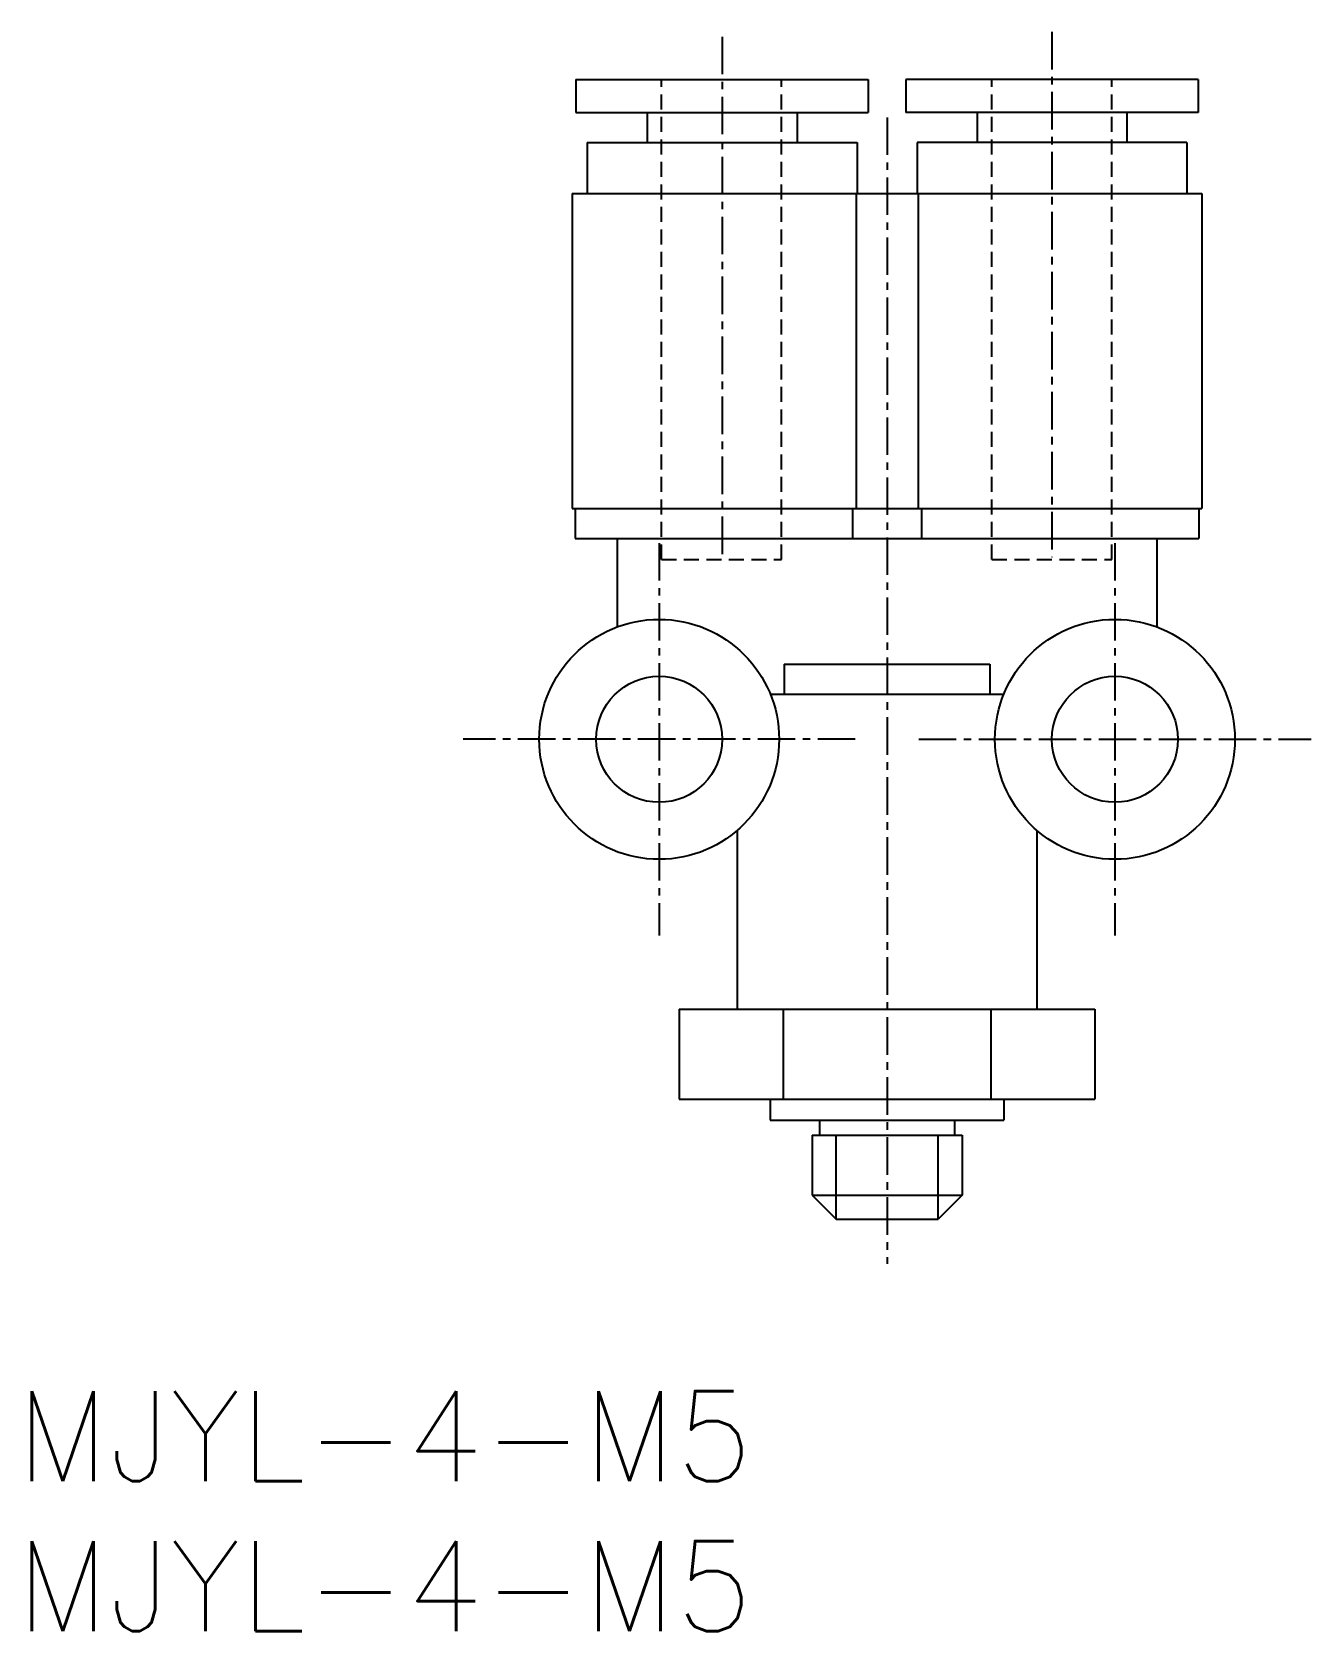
# Model space of a CAD drawing. Extents: x 0.5 to 43.2, y 0 to 53.3.
import ezdxf

# ---------------------------------------------------------------- set-up
doc = ezdxf.new("R2010")
doc.units = 0
doc.linetypes.add('CENTER', pattern=[2, 1.25, -0.25, 0.25, -0.25])
doc.linetypes.add('DASHED', pattern=[0.75, 0.5, -0.25])
doc.layers.get('0').update_dxf_attribs({"linetype": 'CONTINUOUS'})
doc.layers.add('CENTER', color=1, linetype='CENTER')
doc.styles.get("Standard").update_dxf_attribs({"font": 'txt.shx'})

# ---------------------------------------------------------------- blocks, each defined once
blk = doc.blocks.new('*U5')
at = {"color": 7, "linetype": 'CONTINUOUS'}
blk.add_text('MJYL-4-M5', height=3, dxfattribs=at).set_placement((0, 5))
blk = doc.blocks.new('*U6')
at = {"color": 7, "linetype": 'CONTINUOUS'}
blk.add_text('MJYL-4-M5', height=3, dxfattribs=at).set_placement((0, 0))

msp = doc.modelspace()

# ---------------------------------------------------------------- linework, layer by layer
at = {"color": 7, "linetype": 'CONTINUOUS'}
for p, q in [((18.658, 51.73), (18.658, 50.63)), ((18.658, 51.73), (28.408, 51.73)), ((28.408, 51.73), (28.408, 50.63)), ((29.658, 51.73), (29.658, 50.63)), ((39.408, 51.73), (29.658, 51.73)), ((39.408, 51.73), (39.408, 50.63)), ((18.658, 50.63), (28.408, 50.63)), ((21.033, 50.63), (21.033, 49.63)), ((26.033, 50.63), (26.033, 49.63)), ((39.408, 50.63), (29.658, 50.63)), ((32.033, 50.63), (32.033, 49.63)), ((37.033, 50.63), (37.033, 49.63)), ((19.033, 49.63), (28.033, 49.63)), ((19.033, 49.63), (19.033, 47.93)), ((28.033, 49.63), (28.033, 47.93)), ((30.033, 49.63), (30.033, 47.93)), ((39.033, 49.63), (30.033, 49.63)), ((39.033, 49.63), (39.033, 47.93)), ((18.533, 47.93), (39.533, 47.93)), ((18.533, 47.93), (18.533, 37.43)), ((27.999, 47.93), (27.999, 37.43)), ((30.068, 47.93), (30.068, 37.43)), ((39.533, 47.93), (39.533, 37.43)), ((18.533, 37.43), (39.533, 37.43)), ((18.633, 37.43), (18.633, 36.43)), ((27.886, 37.43), (27.886, 36.43)), ((30.18, 37.43), (30.18, 36.43)), ((39.433, 37.43), (39.433, 36.43)), ((18.633, 36.43), (39.433, 36.43)), ((20.033, 36.43), (20.033, 33.477)), ((38.033, 36.43), (38.033, 33.477)), ((25.604, 32.23), (32.463, 32.23)), ((25.604, 32.23), (25.604, 31.23)), ((32.463, 32.23), (32.463, 31.23)), ((25.141, 31.23), (32.925, 31.23)), ((24.033, 26.69), (24.033, 20.73)), ((34.033, 26.69), (34.033, 20.73)), ((22.105, 20.73), (22.105, 17.73)), ((22.105, 20.73), (35.962, 20.73)), ((25.569, 20.73), (25.569, 17.73)), ((32.497, 20.73), (32.497, 17.73)), ((35.962, 20.73), (35.962, 17.73)), ((22.105, 17.73), (35.962, 17.73)), ((25.133, 17.73), (25.133, 17.03)), ((32.933, 17.73), (32.933, 17.03)), ((25.133, 17.03), (32.933, 17.03)), ((26.533, 16.53), (26.533, 14.53)), ((26.533, 16.53), (31.533, 16.53)), ((26.783, 17.03), (26.783, 16.53)), ((31.283, 17.03), (31.283, 16.53)), ((31.533, 16.53), (31.533, 14.53)), ((26.533, 14.53), (27.333, 13.73)), ((26.533, 14.53), (31.533, 14.53)), ((31.533, 14.53), (30.733, 13.73)), ((27.333, 13.73), (30.733, 13.73))]:
    msp.add_line(p, q, dxfattribs=at)
at = {"color": 3, "linetype": 'DASHED'}
for p, q in [((21.508, 35.73), (21.508, 51.73)), ((25.508, 35.73), (25.508, 51.73)), ((32.533, 35.73), (32.533, 51.73)), ((36.533, 35.73), (36.533, 51.73)), ((21.508, 35.73), (25.508, 35.73)), ((32.533, 35.73), (36.533, 35.73))]:
    msp.add_line(p, q, dxfattribs=at)
at = {"color": 3, "linetype": 'CONTINUOUS'}
for p, q in [((27.333, 13.73), (27.333, 16.53)), ((30.733, 13.73), (30.733, 16.53))]:
    msp.add_line(p, q, dxfattribs=at)
at = {"color": 7, "linetype": 'CONTINUOUS'}
for centre, radius in [((21.433, 29.73), 4), ((36.633, 29.73), 4), ((21.433, 29.73), 2.1), ((36.633, 29.73), 2.1)]:
    msp.add_circle(centre, radius, dxfattribs=at)
at = {"layer": 'CENTER', "color": 1, "linetype": 'CENTER'}
for p, q in [((34.533, 53.313), (34.533, 35.801)), ((23.533, 53.155), (23.533, 35.801)), ((29.033, 50.463), (29.033, 12.243)), ((21.433, 36.27), (21.433, 23.19)), ((36.633, 36.27), (36.633, 23.19)), ((27.973, 29.73), (14.893, 29.73)), ((30.093, 29.73), (43.173, 29.73))]:
    msp.add_line(p, q, dxfattribs=at)

# ---------------------------------------------------------------- block references
at = {"color": 7, "linetype": 'CONTINUOUS'}
for name in ['*U5', '*U6']:
    msp.add_blockref(name, (0, 0), dxfattribs=at)

doc.saveas('drawing.dxf')
